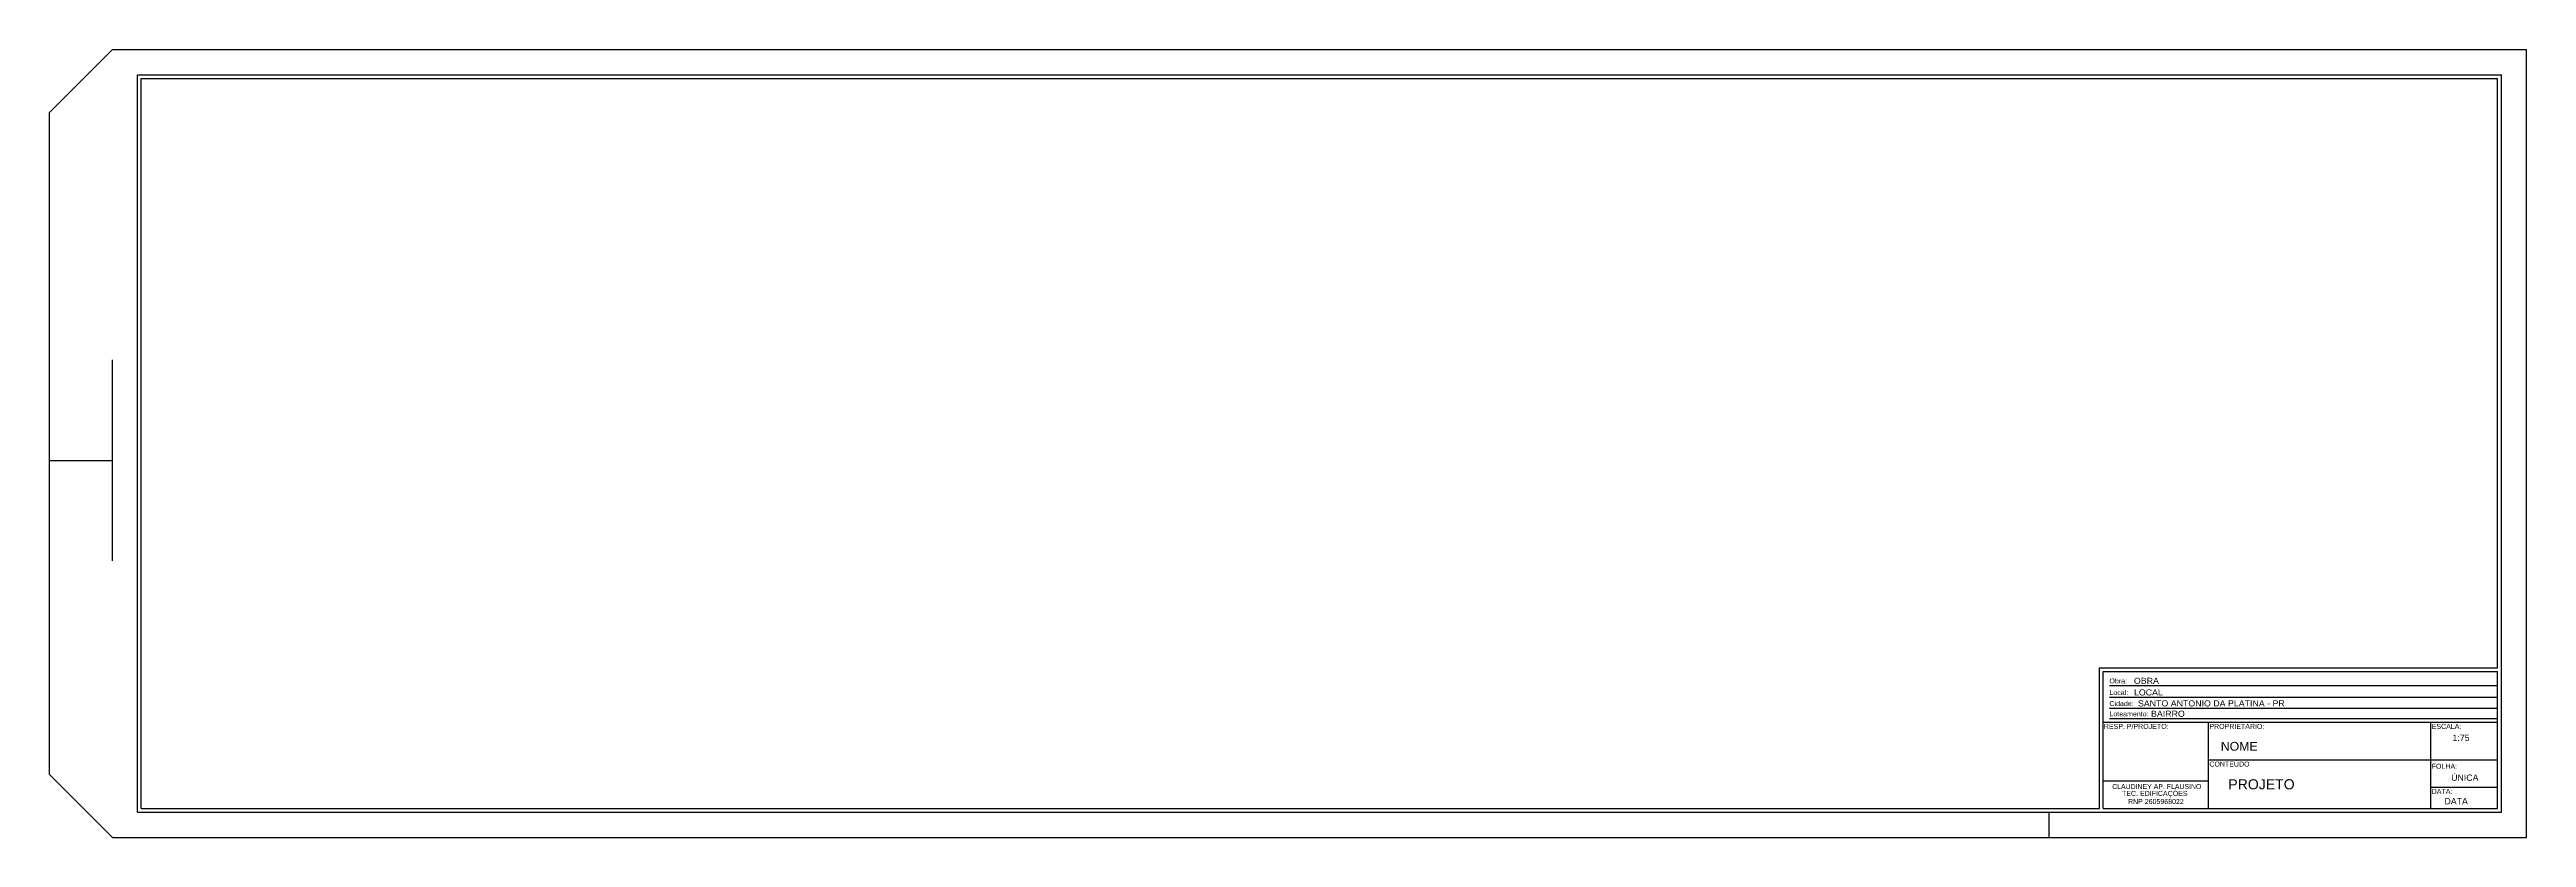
# Model space of a CAD drawing. Header units: millimetres. Extents: x 84.8 to 183.4, y 46.6 to 78.
import ezdxf

# ---------------------------------------------------------------- set-up
doc = ezdxf.new("R2010")
doc.units = ezdxf.units.MM
doc.header["$MEASUREMENT"] = 0
for name, color, linetype in [('015', 6, 'Continuous'), ('025', 2, 'Continuous'), ('05', 5, 'Continuous'), ('CARIMBO', 5, 'Continuous'), ('TextosCarimbo', 7, 'Continuous')]:
    doc.layers.add(name, color=color, linetype=linetype)
doc.styles.add('CARIMBO', font='arial.ttf')
doc.styles.add('Carimbos', font='arial.ttf')

msp = doc.modelspace()

# ---------------------------------------------------------------- linework, layer by layer
at = {"layer": '015'}
for p, q in [((166.778, 52.669), (182.227, 52.669)), ((166.778, 52.207), (182.227, 52.207)), ((166.778, 51.77), (182.227, 51.77)), ((166.778, 51.359), (182.227, 51.359))]:
    msp.add_line(p, q, dxfattribs=at)
at = {"layer": 'CARIMBO', "linetype": 'Continuous'}
for p, q in [((87.286, 77.977), (84.786, 75.477)), ((87.286, 77.977), (183.377, 77.977)), ((183.377, 46.627), (183.377, 77.977)), ((88.286, 47.627), (88.286, 76.977)), ((88.286, 76.977), (182.377, 76.977)), ((182.377, 47.627), (182.377, 76.977)), ((88.436, 47.777), (88.436, 76.827)), ((88.436, 76.827), (182.227, 76.827)), ((182.227, 53.377), (182.227, 76.827)), ((84.786, 49.127), (84.786, 75.477)), ((87.286, 57.627), (87.286, 65.627)), ((84.786, 61.627), (87.286, 61.627)), ((166.377, 53.377), (182.227, 53.377)), ((166.377, 47.777), (166.377, 53.377)), ((166.527, 53.227), (182.227, 53.227)), ((166.527, 47.777), (166.527, 53.227)), ((182.227, 47.777), (182.227, 53.227)), ((166.527, 51.212), (182.227, 51.212)), ((166.527, 51.212), (170.727, 51.212)), ((170.727, 47.777), (170.727, 51.212)), ((179.577, 47.777), (179.577, 51.212)), ((170.706, 49.712), (182.227, 49.712)), ((87.286, 46.627), (84.786, 49.127)), ((166.527, 48.877), (170.727, 48.877)), ((179.577, 48.627), (182.227, 48.627)), ((88.286, 47.627), (182.377, 47.627)), ((88.436, 47.777), (166.377, 47.777)), ((164.377, 46.627), (164.377, 47.627)), ((164.377, 46.627), (164.377, 47.627)), ((166.527, 47.777), (182.227, 47.777)), ((87.286, 46.627), (183.377, 46.627))]:
    msp.add_line(p, q, dxfattribs=at)

# ---------------------------------------------------------------- texts
at = {"style": 'CARIMBO', "width": 1.034722}
for s, height, p in [('Obra:', 0.194, (166.777, 52.756)), ('Local:', 0.194, (166.777, 52.294)), ('Cidade:', 0.194, (166.777, 51.857)), ('Loteamento:', 0.19404, (166.777, 51.446))]:
    msp.add_text(s, height=height, dxfattribs=at).set_placement(p)
at = {"layer": '025', "linetype": 'Continuous', "style": 'CARIMBO', "width": 1.034722}
for s, height, p in [('OBRA', 0.2425, (167.754, 52.738)), ('LOCAL', 0.2425, (167.754, 52.276)), ('SANTO ANTONIO DA PLATINA - PR', 0.24255, (167.913, 51.839)), ('BAIRRO', 0.2425, (168.433, 51.428))]:
    msp.add_text(s, height=height, dxfattribs=at).set_placement(p)
at = {"layer": '025', "linetype": 'Continuous', "style": 'Carimbos'}
for s, p in [('TEC. EDIFICAÇÕES', (167.279, 48.278)), ('RNP 2605968022', (167.517, 47.958))]:
    msp.add_text(s, height=0.2, dxfattribs=at).set_placement(p)
at = {"layer": '05', "linetype": 'Continuous', "style": 'Carimbos'}
for s, height, p in [('NOME', 0.35, (171.211, 50.078)), ('CLAUDINEY AP. FLAUSINO', 0.19712, (166.887, 48.554)), ('PROJETO', 0.4, (171.511, 48.542))]:
    msp.add_text(s, height=height, dxfattribs=at).set_placement(p)
at = {"layer": 'TextosCarimbo', "linetype": 'Continuous', "style": 'Carimbos'}
for s, height, p in [('RESP. P/PROJETO:', 0.2, (166.556, 50.945)), ('PROPRIETÁRIO:', 0.2, (170.756, 50.945)), ('ESCALA:', 0.2, (179.606, 50.945)), ('1:75', 0.25, (180.431, 50.464)), ('CONTEÚDO', 0.2, (170.756, 49.445)), ('FOLHA:', 0.2, (179.606, 49.361)), ('DATA:', 0.2, (179.606, 48.361)), ('ÚNICA', 0.25, (180.381, 48.88)), ('DATA', 0.25, (180.113, 47.942))]:
    msp.add_text(s, height=height, dxfattribs=at).set_placement(p)

doc.saveas('drawing.dxf')
